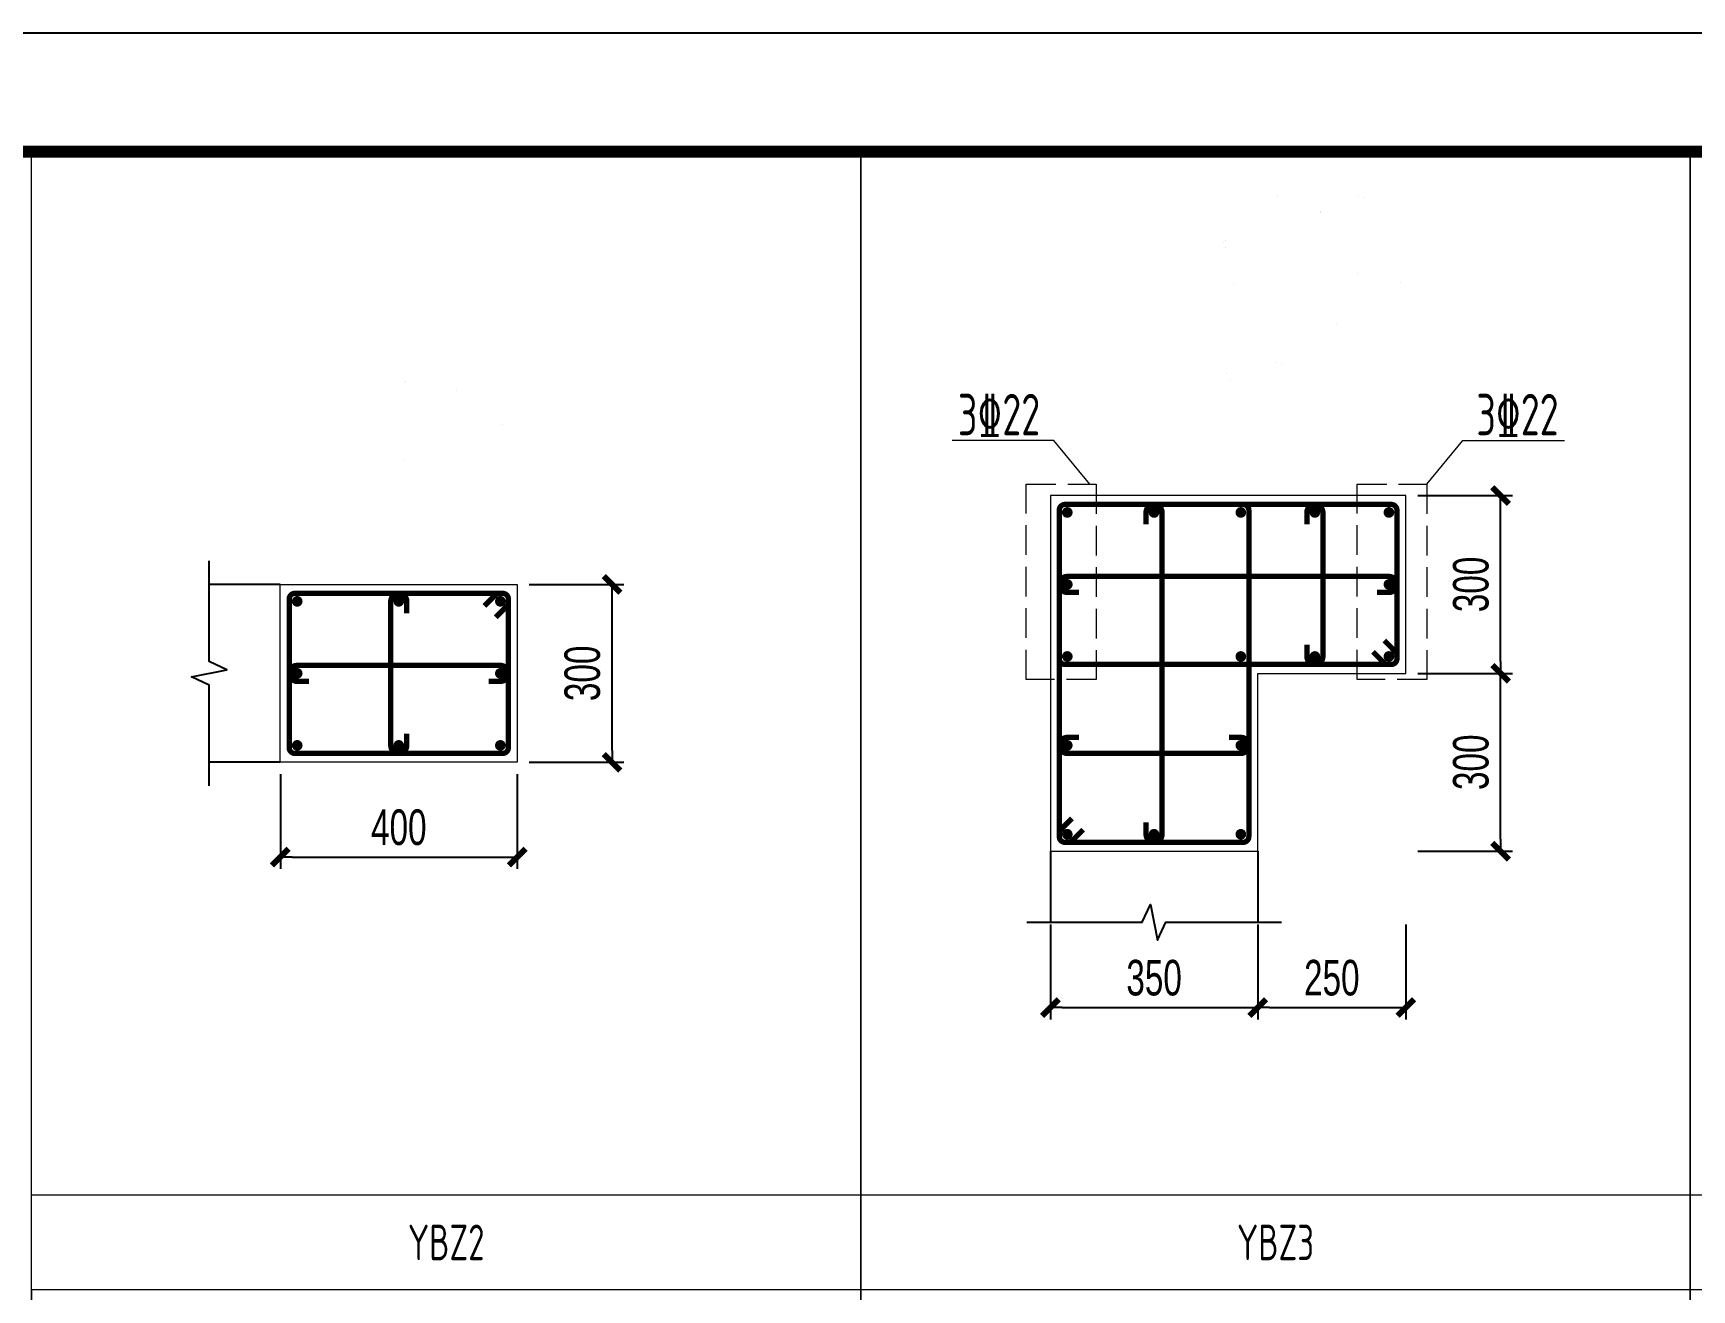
# Model space of a CAD drawing. Extents: x 5874492 to 7194610, y -939842 to -279257.
# Drawn here: x 6407375 to 6421375, y -460077 to -449477 of the extents above; entities that cross this region are included whole.
import ezdxf
from ezdxf.enums import TextEntityAlignment as Align

# ---------------------------------------------------------------- set-up
doc = ezdxf.new("R2010")
doc.units = 0
doc.header["$LTSCALE"] = 1000
doc.linetypes.add('DASH', pattern=[0.35, 0.25, -0.1])
for name, color, linetype, lineweight in [('S-墙柱-编号', 4, 'Continuous', 20), ('S-大样-REIN', 1, 'Continuous', 20), ('S-大样-实线', 2, 'Continuous', 20), ('S-板-楼板负筋', 1, 'Continuous', 20), ('S-通用-TAB', 7, 'Continuous', 20)]:
    doc.layers.add(name, color=color, linetype=linetype, lineweight=lineweight)
for name, color, linetype in [('S-大样-实线-pdx', 7, 'Continuous'), ('Y-云图图框', 7, 'Continuous'), ('z-计算配筋', 7, 'Continuous'), ('z-详图标注', 3, 'Continuous')]:
    doc.layers.add(name, color=color, linetype=linetype)
doc.styles.add('_YT_Name', font='', dxfattribs={"width": 0.8})
doc.styles.add('_YT_Sign_Text', font='ros.shx', dxfattribs={"width": 0.8, "bigfont": 'hztxt.shx'})
doc.styles.add('BW_Dim', font='Bweng.shx', dxfattribs={"width": 0.7, "bigfont": 'hztxt.shx'})
doc.styles.add('BW_Rein', font='tssdeng.shx', dxfattribs={"width": 0.7, "bigfont": 'hztxt.shx'})
doc.styles.get("Standard").update_dxf_attribs({"font": 'gbenor.shx', "bigfont": 'gbcbig.shx'})
doc.styles.add('TSSD_Rein', font='tssdeng.shx', dxfattribs={"width": 0.7, "bigfont": 'hztxt.shx'})
doc.styles.get('_YT_Name').set_extended_font_data('SimHei')
doc.dimstyles.new('Cyz_20_100', dxfattribs={"dimtxt": 300, "dimasz": 100, "dimexe": 100, "dimexo": 100, "dimgap": 100, "dimtad": 1, "dimdec": 0, "dimlfac": 0.2, "dimzin": 0, "dimdsep": 46, "dimtxsty": 'BW_Dim', "dimblk": '_bwk', "dimcen": 0, "dimclrt": 7, "dimadec": 0, "dimazin": 0, "dimtfac": 1, "dimtdec": 0, "dimtix": 1, "dimtmove": 2, "dimatfit": 0, "dimfxl": 0, "dimtolj": 1, "dimtzin": 0, "dimarcsym": 0})

# ---------------------------------------------------------------- blocks, each defined once
blk = doc.blocks.new('_bwk')
blk.add_line((-1, 0), (0, 0))
at = {"const_width": 0.5}
blk.add_lwpolyline([(-0.7, -0.7), (0.7, 0.7)], dxfattribs=at)
blk = doc.blocks.new('*D2120')
at = {"layer": 'Defpoints', "color": 0, "transparency": 16777216}
for p in [(6411461, -454127), (6412261, -454127), (6411461, -455627)]:
    blk.add_point(p, dxfattribs=at)
at = {"layer": 'z-详图标注', "color": 0, "lineweight": -2, "transparency": 16777216}
for p, q in [((6411561, -454127), (6412361, -454127)), ((6412261, -455527), (6412261, -454227)), ((6411561, -455627), (6412361, -455627))]:
    blk.add_line(p, q, dxfattribs=at)
at = {"layer": 'z-详图标注', "color": 0, "lineweight": -2, "transparency": 16777216, "xscale": 100, "yscale": 100, "zscale": 100}
for p, rotation in [((6412261, -454127), 90), ((6412261, -455627), 270)]:
    blk.add_blockref('_bwk', p, dxfattribs=dict(at, rotation=rotation))
at = {"layer": 'z-详图标注', "color": 7, "transparency": 16777216, "insert": (6412011, -454877), "char_height": 300, "attachment_point": 5, "rotation": 90, "style": 'BW_Dim'}
blk.add_mtext('\\A1;300', dxfattribs=at)
blk = doc.blocks.new('*D2121')
at = {"layer": 'Defpoints', "color": 0, "transparency": 16777216}
for p in [(6409461, -455627), (6411461, -455627), (6411461, -456427)]:
    blk.add_point(p, dxfattribs=at)
at = {"layer": 'z-详图标注', "color": 0, "lineweight": -2, "transparency": 16777216}
for p, q in [((6409461, -455727), (6409461, -456527)), ((6411461, -455727), (6411461, -456527)), ((6409561, -456427), (6411361, -456427))]:
    blk.add_line(p, q, dxfattribs=at)
at = {"layer": 'z-详图标注', "color": 0, "lineweight": -2, "transparency": 16777216, "xscale": 100, "yscale": 100, "zscale": 100, "rotation": 180}
blk.add_blockref('_bwk', (6409461, -456427), dxfattribs=at)
at = {"layer": 'z-详图标注', "color": 0, "lineweight": -2, "transparency": 16777216, "xscale": 100, "yscale": 100, "zscale": 100}
blk.add_blockref('_bwk', (6411461, -456427), dxfattribs=at)
at = {"layer": 'z-详图标注', "color": 7, "transparency": 16777216, "insert": (6410461, -456177), "char_height": 300, "attachment_point": 5, "style": 'BW_Dim'}
blk.add_mtext('\\A1;400', dxfattribs=at)
blk = doc.blocks.new('*D2122')
at = {"layer": 'Defpoints', "color": 0, "transparency": 16777216}
for p in [(6418961, -454877), (6419761, -454877), (6418961, -456377)]:
    blk.add_point(p, dxfattribs=at)
at = {"layer": 'z-详图标注', "color": 0, "lineweight": -2, "transparency": 16777216}
for p, q in [((6419061, -454877), (6419861, -454877)), ((6419761, -456277), (6419761, -454977)), ((6419061, -456377), (6419861, -456377))]:
    blk.add_line(p, q, dxfattribs=at)
at = {"layer": 'z-详图标注', "color": 0, "lineweight": -2, "transparency": 16777216, "xscale": 100, "yscale": 100, "zscale": 100}
for p, rotation in [((6419761, -454877), 90), ((6419761, -456377), 270)]:
    blk.add_blockref('_bwk', p, dxfattribs=dict(at, rotation=rotation))
at = {"layer": 'z-详图标注', "color": 7, "transparency": 16777216, "insert": (6419511, -455627), "char_height": 300, "attachment_point": 5, "rotation": 90, "style": 'BW_Dim'}
blk.add_mtext('\\A1;300', dxfattribs=at)
blk = doc.blocks.new('*D2123')
at = {"layer": 'Defpoints', "color": 0, "transparency": 16777216}
for p in [(6418961, -453377), (6419761, -453377), (6418961, -454877)]:
    blk.add_point(p, dxfattribs=at)
at = {"layer": 'z-详图标注', "color": 0, "lineweight": -2, "transparency": 16777216}
for p, q in [((6419061, -453377), (6419861, -453377)), ((6419761, -454777), (6419761, -453477)), ((6419061, -454877), (6419861, -454877))]:
    blk.add_line(p, q, dxfattribs=at)
at = {"layer": 'z-详图标注', "color": 0, "lineweight": -2, "transparency": 16777216, "xscale": 100, "yscale": 100, "zscale": 100}
for p, rotation in [((6419761, -453377), 90), ((6419761, -454877), 270)]:
    blk.add_blockref('_bwk', p, dxfattribs=dict(at, rotation=rotation))
at = {"layer": 'z-详图标注', "color": 7, "transparency": 16777216, "insert": (6419511, -454127), "char_height": 300, "attachment_point": 5, "rotation": 90, "style": 'BW_Dim'}
blk.add_mtext('\\A1;300', dxfattribs=at)
blk = doc.blocks.new('*D2124')
at = {"layer": 'Defpoints', "color": 0, "transparency": 16777216}
for p in [(6415961, -456896), (6417711, -456896), (6417711, -457696)]:
    blk.add_point(p, dxfattribs=at)
at = {"layer": 'z-详图标注', "color": 0, "lineweight": -2, "transparency": 16777216}
for p, q in [((6415961, -456996), (6415961, -457796)), ((6417711, -456996), (6417711, -457796)), ((6416061, -457696), (6417611, -457696))]:
    blk.add_line(p, q, dxfattribs=at)
at = {"layer": 'z-详图标注', "color": 0, "lineweight": -2, "transparency": 16777216, "xscale": 100, "yscale": 100, "zscale": 100, "rotation": 180}
blk.add_blockref('_bwk', (6415961, -457696), dxfattribs=at)
at = {"layer": 'z-详图标注', "color": 0, "lineweight": -2, "transparency": 16777216, "xscale": 100, "yscale": 100, "zscale": 100}
blk.add_blockref('_bwk', (6417711, -457696), dxfattribs=at)
at = {"layer": 'z-详图标注', "color": 7, "transparency": 16777216, "insert": (6416836, -457446), "char_height": 300, "attachment_point": 5, "style": 'BW_Dim'}
blk.add_mtext('\\A1;350', dxfattribs=at)
blk = doc.blocks.new('*D2125')
at = {"layer": 'Defpoints', "color": 0, "transparency": 16777216}
for p in [(6417711, -456896), (6418961, -456896), (6418961, -457696)]:
    blk.add_point(p, dxfattribs=at)
at = {"layer": 'z-详图标注', "color": 0, "lineweight": -2, "transparency": 16777216}
for p, q in [((6417711, -456996), (6417711, -457796)), ((6418961, -456996), (6418961, -457796)), ((6417811, -457696), (6418861, -457696))]:
    blk.add_line(p, q, dxfattribs=at)
at = {"layer": 'z-详图标注', "color": 0, "lineweight": -2, "transparency": 16777216, "xscale": 100, "yscale": 100, "zscale": 100, "rotation": 180}
blk.add_blockref('_bwk', (6417711, -457696), dxfattribs=at)
at = {"layer": 'z-详图标注', "color": 0, "lineweight": -2, "transparency": 16777216, "xscale": 100, "yscale": 100, "zscale": 100}
blk.add_blockref('_bwk', (6418961, -457696), dxfattribs=at)
at = {"layer": 'z-详图标注', "color": 7, "transparency": 16777216, "insert": (6418336, -457446), "char_height": 300, "attachment_point": 5, "style": 'BW_Dim'}
blk.add_mtext('\\A1;250', dxfattribs=at)
blk = doc.blocks.new('ECMCTK_A1_横_单行图名--0')
at = {"color": 4}
blk.add_lwpolyline([(0, 0), (841, 0), (841, 594), (0, 594)], close=True, dxfattribs=at)
at = {"const_width": 1}
blk.add_lwpolyline([(25, 10), (831, 10), (831, 584), (25, 584)], close=True, dxfattribs=at)
at = {"color": 80, "flags": 3}
for tag, height, p in [('YTHQINS', 3, (34.31, 585.5)), ('ECMCKEY', 3, (292.07, 288.23)), ('YTTQINS', 5.62, (848.03, 12.81)), ('YTFRAME', 3, (652.76, 5.84)), ('YTBARCODE_T1', 3, (749.78, 5.95))]:
    blk.add_attdef(tag, text='', height=height, dxfattribs=at).set_placement(p, align=Align.MIDDLE_CENTER)
for tag, height, style, width, p in [('证书编号', 4, '_YT_Sign_Text', 0.8, (708.87, 43.81)), ('审查批准号', 4, '_YT_Sign_Text', 0.8, (761.06, 43.81)), ('工程号', 4, '_YT_Sign_Text', 0.5, (804.08, 44.12)), ('设计单位', 6, '_YT_Name', 0.8, (623.75, 38.6)), ('建设单位', 4, '_YT_Sign_Text', 0.8, (734.96, 36.11)), ('阶段', 4, '_YT_Sign_Text', 0.8, (804.08, 35.81)), ('项目号', 4, '_YT_Sign_Text', 0.5, (822.08, 33.72)), ('项目名称', 4, '_YT_Sign_Text', 0.8, (734.96, 28.11)), ('专业', 4, '_YT_Sign_Text', 0.8, (804.08, 27.31)), ('图纸编号', 4, '_YT_Sign_Text', 0.5, (803.93, 19.36)), ('图纸名称', 4.5, '_YT_Name', 0.8, (735.39, 15.06)), ('版本号', 4, '_YT_Sign_Text', 0.8, (822.08, 13)), ('出图比例', 4.2, '_YT_Sign_Text', 0.8, (681.82, 11.78)), ('日期', 4, '_YT_Sign_Text', 0.5, (803.88, 12.13))]:
    blk.add_attdef(tag, text='', height=height, dxfattribs=dict(style=style, width=width)).set_placement(p, align=Align.CENTER)
at = {"style": '_YT_Sign_Text', "width": 0.8, "flags": 3}
for tag, p, height in [('[审定人]', (590.95, 27.81), 4.1), ('{审定人}', (605.87, 26.45), 6.24), ('[校对人]', (642.23, 27.82), 4.1), ('{校对人}', (658.35, 26.53), 6.24), ('{审核人}', (606.98, 18.44), 6.24), ('{设计人}', (658.48, 18.54), 6.24), ('[审核人]', (591.01, 19.76), 4.1), ('[设计人]', (642.47, 20.21), 4.1), ('{项目负责人}', (608.28, 10.72), 6.24), ('{专业负责人}', (658.58, 10.36), 6.24), ('[项目负责人]', (590.78, 12.01), 4.1), ('[专业负责人]', (642.74, 11.77), 4.1)]:
    blk.add_attdef(tag, p, '', height=height, dxfattribs=at)
at = {"color": 80, "flags": 3}
for tag, p in [('YTQRCODE', (551.04, 11.91)), ('YTBZSIT', (25, 10)), ('EXT_TK_LEFT', (25, 10))]:
    blk.add_attdef(tag, p, '', height=3, dxfattribs=at)

msp = doc.modelspace()

# ---------------------------------------------------------------- linework, layer by layer
at = {"layer": 'S-墙柱-编号'}
for points in [[(6416293.2, -453281.7), (6415989.4, -452911.9), (6415130.9, -452911.9)], [(6419137.5, -453281.7), (6419441.4, -452911.9), (6420299.9, -452911.9)]]:
    msp.add_lwpolyline(points, dxfattribs=at)
at = {"layer": 'S-墙柱-编号', "linetype": 'DASH'}
for points in [[(6415757.6, -453281.7), (6416346, -453281.7), (6416346, -454927.8), (6415757.6, -454927.8)], [(6418549.1, -453281.7), (6419137.5, -453281.7), (6419137.5, -454927.8), (6418549.1, -454927.8)]]:
    msp.add_lwpolyline(points, close=True, dxfattribs=at)
at = {"layer": 'S-大样-REIN', "const_width": 45}
for points in [[(6416080.7, -453519.6, 1), (6416125.7, -453519.6, 1)], [(6416813.2, -453519.6, 1), (6416858.2, -453519.6, 1)], [(6417545.7, -453519.6, 1), (6417590.7, -453519.6, 1)], [(6418170.7, -453519.6, 1), (6418215.7, -453519.6, 1)], [(6418795.7, -453519.6, 1), (6418840.7, -453519.6, 1)], [(6416080.7, -454127.1, 1), (6416125.7, -454127.1, 1)], [(6418795.7, -454127.1, 1), (6418840.7, -454127.1, 1)], [(6409580.7, -454269.6, 1), (6409625.7, -454269.6, 1)], [(6410438.2, -454269.6, 1), (6410483.2, -454269.6, 1)], [(6411295.7, -454269.6, 1), (6411340.7, -454269.6, 1)], [(6416080.7, -454734.6, 1), (6416125.7, -454734.6, 1)], [(6417545.7, -454734.6, 1), (6417590.7, -454734.6, 1)], [(6418170.7, -454734.6, 1), (6418215.7, -454734.6, 1)], [(6418795.7, -454734.6, 1), (6418840.7, -454734.6, 1)], [(6409580.7, -454877.1, 1), (6409625.7, -454877.1, 1)], [(6411295.7, -454877.1, 1), (6411340.7, -454877.1, 1)], [(6409580.7, -455484.6, 1), (6409625.7, -455484.6, 1)], [(6410438.2, -455484.6, 1), (6410483.2, -455484.6, 1)], [(6411295.7, -455484.6, 1), (6411340.7, -455484.6, 1)], [(6416080.7, -455484.6, 1), (6416125.7, -455484.6, 1)], [(6417545.7, -455484.6, 1), (6417590.7, -455484.6, 1)], [(6416080.7, -456234.6, 1), (6416125.7, -456234.6, 1)], [(6416813.2, -456234.6, 1), (6416858.2, -456234.6, 1)], [(6417545.7, -456234.6, 1), (6417590.7, -456234.6, 1)]]:
    msp.add_lwpolyline(points, format="xyb", close=True, dxfattribs=at)
at = {"layer": 'S-大样-实线'}
for points in [[(6417710.7, -454877.1), (6418960.7, -454877.1), (6418960.7, -453377.1), (6415960.7, -453377.1), (6415960.7, -456377.1), (6417710.7, -456377.1)], [(6409460.7, -454127.1), (6411460.7, -454127.1), (6411460.7, -455627.1), (6409460.7, -455627.1)]]:
    msp.add_lwpolyline(points, close=True, dxfattribs=at)
at = {"layer": 'S-大样-实线-pdx'}
for points in [[(6408860.7, -455827.1), (6408860.7, -454977.1), (6408710.7, -454907.1), (6409010.7, -454847.1), (6408860.7, -454777.1), (6408860.7, -453927.1)], [(6409460.7, -454127.1), (6408860.7, -454127.1)], [(6409460.7, -455627.1), (6408860.7, -455627.1)], [(6415960.7, -456377.1), (6415960.7, -456977.1)], [(6417710.7, -456377.1), (6417710.7, -456977.1)], [(6415760.7, -456977.1), (6416735.7, -456977.1), (6416805.7, -456827.1), (6416865.7, -457127.1), (6416935.7, -456977.1), (6417910.7, -456977.1)]]:
    msp.add_lwpolyline(points, dxfattribs=at)
at = {"layer": 'S-板-楼板负筋'}
for points, const_width in [([(6418870.2, -451488.9), (6418916.2, -451534.8, -0.1989124), (6418923.2, -451551.8), (6418923.2, -451565.6, -0.4142136), (6418899.2, -451589.6), (6417522.2, -451589.6, -0.4142136), (6417498.2, -451565.6), (6417498.2, -450938.6, -0.4142136), (6417522.2, -450914.6), (6418899.2, -450914.6, -0.4142136), (6418923.2, -450938.6), (6418923.2, -451565.6, -0.4142136), (6418899.2, -451589.6), (6418885.4, -451589.6, -0.1989124), (6418868.4, -451582.6), (6418822.5, -451536.6)], 0.1), ([(6417864.5, -450923.3), (6417864.5, -450873.3, -1), (6417932, -450873.3), (6417932, -452230.8, -1), (6417864.5, -452230.8), (6417864.5, -452180.8)], 0.1), ([(6418543.2, -450923.3), (6418543.2, -450873.3, -1), (6418610.7, -450873.3), (6418610.7, -451480.8, -1), (6418543.2, -451480.8), (6418543.2, -451430.8)], 0.1), ([(6417542.7, -452342.9), (6417496.7, -452388.8, -0.1989124), (6417479.7, -452395.8), (6417466, -452395.8, -0.4142136), (6417442, -452371.8), (6417442, -450994.8, -0.4142136), (6417466, -450970.8), (6418218, -450970.8, -0.4142136), (6418242, -450994.8), (6418242, -452371.8, -0.4142136), (6418218, -452395.8), (6417466, -452395.8, -0.4142136), (6417442, -452371.8), (6417442, -452358.1, -0.1989124), (6417449, -452341.1), (6417494.9, -452295.1)], 0.1), ([(6417507, -451285.8), (6417457, -451285.8, -1), (6417457, -451218.3), (6418814.5, -451218.3, -1), (6418814.5, -451285.8), (6418764.5, -451285.8)], 0.1), ([(6418289.5, -451897.1), (6418339.5, -451897.1, -1), (6418339.5, -451964.6), (6417607, -451964.6, -1), (6417607, -451897.1), (6417657, -451897.1)], 0.1), ([(6411370.2, -452515.3), (6411416.2, -452469.4, 0.1989124), (6411423.2, -452452.4), (6411423.2, -452438.6, 0.4142136), (6411399.2, -452414.6), (6410522.2, -452414.6, 0.4142136), (6410498.2, -452438.6), (6410498.2, -453065.6, 0.4142136), (6410522.2, -453089.6), (6411399.2, -453089.6, 0.4142136), (6411423.2, -453065.6), (6411423.2, -452438.6, 0.4142136), (6411399.2, -452414.6), (6411385.4, -452414.6, 0.1989124), (6411368.4, -452421.6), (6411322.5, -452467.6)], 0.1), ([(6410994.5, -453080.8), (6410994.5, -453130.8, -1), (6410927, -453130.8), (6410927, -452523.3, -1), (6410994.5, -452523.3), (6410994.5, -452573.3)], 0.1), ([(6410507, -452785.8), (6410457, -452785.8, -1), (6410457, -452718.3), (6411314.5, -452718.3, -1), (6411314.5, -452785.8), (6411264.5, -452785.8)], 0.1), ([(6416237.1, -456196.1), (6416145.2, -456288, -0.1989124), (6416111.3, -456302.1), (6416083.7, -456302.1, -0.4142136), (6416035.7, -456254.1), (6416035.7, -453500.1, -0.4142136), (6416083.7, -453452.1), (6417587.7, -453452.1, -0.4142136), (6417635.7, -453500.1), (6417635.7, -456254.1, -0.4142136), (6417587.7, -456302.1), (6416083.7, -456302.1, -0.4142136), (6416035.7, -456254.1), (6416035.7, -456226.5, -0.1989124), (6416049.8, -456192.6), (6416141.7, -456100.7)], 45), ([(6418779.7, -454600.7), (6418871.6, -454692.6, -0.1989124), (6418885.7, -454726.5), (6418885.7, -454754.1, -0.4142136), (6418837.7, -454802.1), (6416083.7, -454802.1, -0.4142136), (6416035.7, -454754.1), (6416035.7, -453500.1, -0.4142136), (6416083.7, -453452.1), (6418837.7, -453452.1, -0.4142136), (6418885.7, -453500.1), (6418885.7, -454754.1, -0.4142136), (6418837.7, -454802.1), (6418810.1, -454802.1, -0.1989124), (6418776.2, -454788), (6418684.3, -454696.1)], 45), ([(6416768.2, -453619.6), (6416768.2, -453519.6, -1), (6416903.2, -453519.6), (6416903.2, -456234.6, -1), (6416768.2, -456234.6), (6416768.2, -456134.6)], 45), ([(6418125.7, -453619.6), (6418125.7, -453519.6, -1), (6418260.7, -453519.6), (6418260.7, -454734.6, -1), (6418125.7, -454734.6), (6418125.7, -454634.6)], 45), ([(6416203.2, -454194.6), (6416103.2, -454194.6, -1), (6416103.2, -454059.6), (6418818.2, -454059.6, -1), (6418818.2, -454194.6), (6418718.2, -454194.6)], 45), ([(6411279.7, -454403.5), (6411371.6, -454311.6, 0.1989124), (6411385.7, -454277.7), (6411385.7, -454250.1, 0.4142136), (6411337.7, -454202.1), (6409583.7, -454202.1, 0.4142136), (6409535.7, -454250.1), (6409535.7, -455504.1, 0.4142136), (6409583.7, -455552.1), (6411337.7, -455552.1, 0.4142136), (6411385.7, -455504.1), (6411385.7, -454250.1, 0.4142136), (6411337.7, -454202.1), (6411310.1, -454202.1, 0.1989124), (6411276.2, -454216.2), (6411184.3, -454308.1)], 45), ([(6410528.2, -455384.6), (6410528.2, -455484.6, -1), (6410393.2, -455484.6), (6410393.2, -454269.6, -1), (6410528.2, -454269.6), (6410528.2, -454369.6)], 45), ([(6409703.2, -454944.6), (6409603.2, -454944.6, -1), (6409603.2, -454809.6), (6411318.2, -454809.6, -1), (6411318.2, -454944.6), (6411218.2, -454944.6)], 45), ([(6417468.2, -455417.1), (6417568.2, -455417.1, -1), (6417568.2, -455552.1), (6416103.2, -455552.1, -1), (6416103.2, -455417.1), (6416203.2, -455417.1)], 45)]:
    msp.add_lwpolyline(points, format="xyb", dxfattribs=dict(at, const_width=const_width))
at = {"layer": 'S-通用-TAB'}
for points in [[(6407360.7, -462477.1), (6407360.7, -450477.1), (6414360.7, -450477.1), (6414360.7, -462477.1), (6407360.7, -462477.1), (6407360.7, -459277.1), (6414360.7, -459277.1), (6414360.7, -460077.1), (6407360.7, -460077.1), (6407360.7, -460877.1), (6414360.7, -460877.1), (6414360.7, -461677.1), (6407360.7, -461677.1), (6407360.7, -462477.1)], [(6414360.7, -462477.1), (6414360.7, -450477.1), (6421360.7, -450477.1), (6421360.7, -462477.1), (6414360.7, -462477.1), (6414360.7, -459277.1), (6421360.7, -459277.1), (6421360.7, -460077.1), (6414360.7, -460077.1), (6414360.7, -460877.1), (6421360.7, -460877.1), (6421360.7, -461677.1), (6414360.7, -461677.1), (6414360.7, -462477.1)], [(6421360.7, -462477.1), (6421360.7, -450477.1), (6428360.7, -450477.1), (6428360.7, -462477.1), (6421360.7, -462477.1), (6421360.7, -459277.1), (6428360.7, -459277.1), (6428360.7, -460077.1), (6421360.7, -460077.1), (6421360.7, -460877.1), (6428360.7, -460877.1), (6428360.7, -461677.1), (6421360.7, -461677.1), (6421360.7, -462477.1)]]:
    msp.add_lwpolyline(points, dxfattribs=at)

# ---------------------------------------------------------------- block references
at = {"layer": 'Y-云图图框', "xscale": 100, "yscale": 100, "zscale": 100}
msp.add_blockref('ECMCTK_A1_横_单行图名--0', (6396110.7, -508877.1), dxfattribs=at)

# ---------------------------------------------------------------- texts
at = {"layer": 'S-墙柱-编号', "style": 'TSSD_Rein', "width": 0.7}
for p in [(6415527.4, -452694.3), (6419903.4, -452694.3)]:
    msp.add_text('3\x8422', height=350, dxfattribs=at).set_placement(p, align=Align.MIDDLE_CENTER)
at = {"layer": 'z-计算配筋', "color": 3, "style": 'BW_Rein', "width": 0.7}
for s, p in [('YBZ2', (6410860.7, -459677.1)), ('YBZ3', (6417860.7, -459677.1))]:
    msp.add_text(s, height=300, dxfattribs=at).set_placement(p, align=Align.MIDDLE_CENTER)

# ---------------------------------------------------------------- dimensions: what is measured, and where the dimension line sits
at = {"layer": 'z-详图标注'}
for base, p1, p2, picture, middle in [((6419760.7, -453377.1), (6418960.7, -454877.1), (6418960.7, -453377.1), '*D2123', (6419510.7, -454127.1)), ((6412260.7, -454127.1), (6411460.7, -455627.1), (6411460.7, -454127.1), '*D2120', (6412010.7, -454877.1)), ((6419760.7, -454877.1), (6418960.7, -456377.1), (6418960.7, -454877.1), '*D2122', (6419510.7, -455627.1))]:
    dim = msp.add_linear_dim(base=base, p1=p1, p2=p2, angle=90, dimstyle='Cyz_20_100', dxfattribs=at)
    dim.commit()
    dim.dimension.update_dxf_attribs({"geometry": picture, "text_midpoint": middle})
for base, p1, p2, picture, middle in [((6411460.7, -456427.1), (6409460.7, -455627.1), (6411460.7, -455627.1), '*D2121', (6410460.7, -456177.1)), ((6417710.7, -457696.1), (6415960.7, -456896.1), (6417710.7, -456896.1), '*D2124', (6416835.7, -457446.1)), ((6418960.7, -457696.1), (6417710.7, -456896.1), (6418960.7, -456896.1), '*D2125', (6418335.7, -457446.1))]:
    dim = msp.add_linear_dim(base=base, p1=p1, p2=p2, dimstyle='Cyz_20_100', dxfattribs=at)
    dim.commit()
    dim.dimension.update_dxf_attribs({"geometry": picture, "text_midpoint": middle})

doc.saveas('drawing.dxf')
